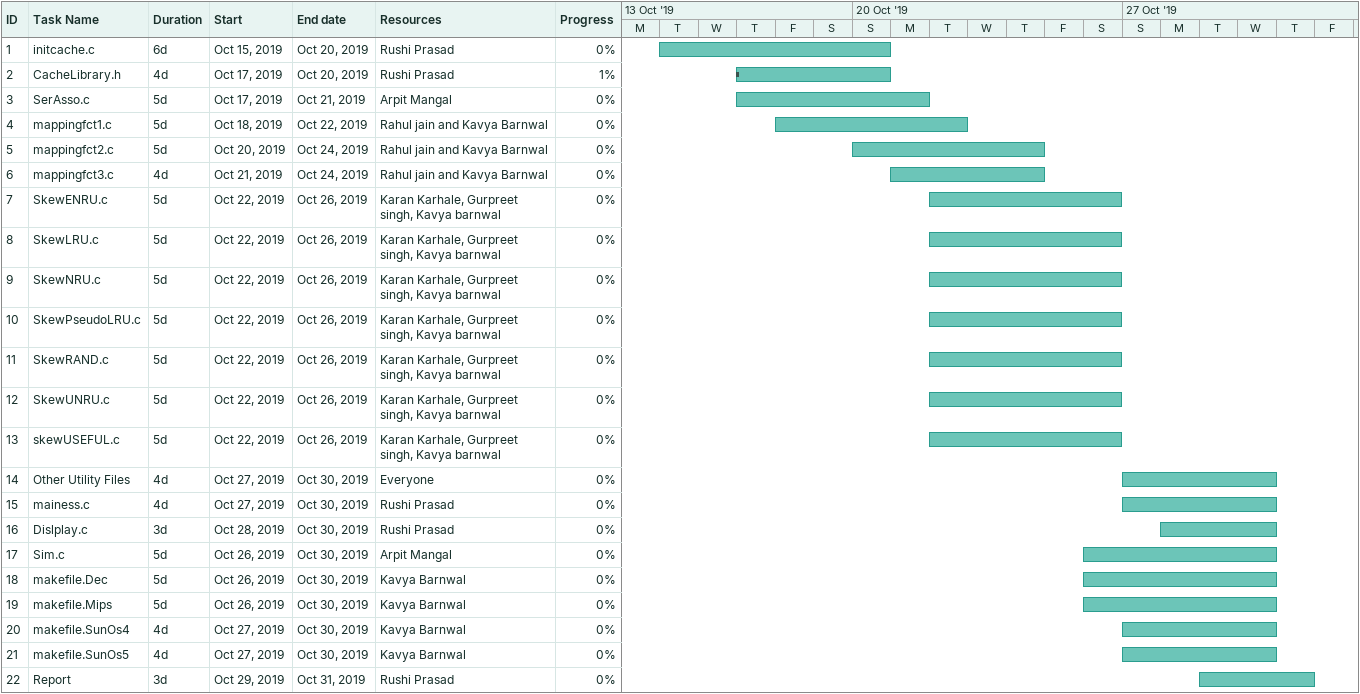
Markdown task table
| ID | Task | Duration | Start | Finish | Resources | % complete |
|---|---|---|---|---|---|---|
| 1 | initcache.c | 6d | 2019-10-15 | 2019-10-20 | Rushi Prasad | 0 |
| 2 | CacheLibrary.h | 4d | 2019-10-17 | 2019-10-20 | Rushi Prasad | 1 |
| 3 | SerAsso.c | 5d | 2019-10-17 | 2019-10-21 | Arpit Mangal | 0 |
| 4 | mappingfct1.c | 5d | 2019-10-18 | 2019-10-22 | Rahul jain and Kavya Barnwal | 0 |
| 5 | mappingfct2.c | 5d | 2019-10-20 | 2019-10-24 | Rahul jain and Kavya Barnwal | 0 |
| 6 | mappingfct3.c | 4d | 2019-10-21 | 2019-10-24 | Rahul jain and Kavya Barnwal | 0 |
| 7 | SkewENRU.c | 5d | 2019-10-22 | 2019-10-26 | Karan Karhale, Gurpreet singh, Kavya barnwal | 0 |
| 8 | SkewLRU.c | 5d | 2019-10-22 | 2019-10-26 | Karan Karhale, Gurpreet singh, Kavya barnwal | 0 |
| 9 | SkewNRU.c | 5d | 2019-10-22 | 2019-10-26 | Karan Karhale, Gurpreet singh, Kavya barnwal | 0 |
| 10 | SkewPseudoLRU.c | 5d | 2019-10-22 | 2019-10-26 | Karan Karhale, Gurpreet singh, Kavya barnwal | 0 |
| 11 | SkewRAND.c | 5d | 2019-10-22 | 2019-10-26 | Karan Karhale, Gurpreet singh, Kavya barnwal | 0 |
| 12 | SkewUNRU.c | 5d | 2019-10-22 | 2019-10-26 | Karan Karhale, Gurpreet singh, Kavya barnwal | 0 |
| 13 | skewUSEFUL.c | 5d | 2019-10-22 | 2019-10-26 | Karan Karhale, Gurpreet singh, Kavya barnwal | 0 |
| 14 | Other Utility Files | 4d | 2019-10-27 | 2019-10-30 | Everyone | 0 |
| 15 | mainess.c | 4d | 2019-10-27 | 2019-10-30 | Rushi Prasad | 0 |
| 16 | Dislplay.c | 3d | 2019-10-28 | 2019-10-30 | Rushi Prasad | 0 |
| 17 | Sim.c | 5d | 2019-10-26 | 2019-10-30 | Arpit Mangal | 0 |
| 18 | makefile.Dec | 5d | 2019-10-26 | 2019-10-30 | Kavya Barnwal | 0 |
| 19 | makefile.Mips | 5d | 2019-10-26 | 2019-10-30 | Kavya Barnwal | 0 |
| 20 | makefile.SunOs4 | 4d | 2019-10-27 | 2019-10-30 | Kavya Barnwal | 0 |
| 21 | makefile.SunOs5 | 4d | 2019-10-27 | 2019-10-30 | Kavya Barnwal | 0 |
| 22 | Report | 3d | 2019-10-29 | 2019-10-31 | Rushi Prasad | 0 |
